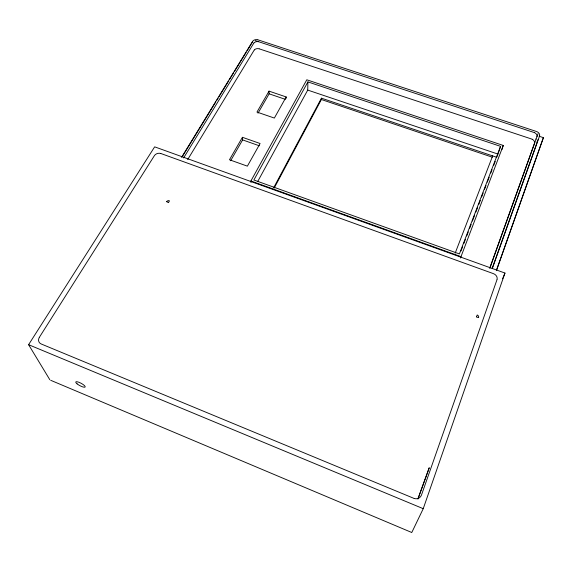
<?xml version="1.0" encoding="UTF-8"?>
<svg xmlns="http://www.w3.org/2000/svg" width="572" height="572" viewBox="0 0 572 572"><rect width="100%" height="100%" fill="white"/><g stroke="black" fill="none" stroke-linecap="round" stroke-linejoin="round"><path stroke-width="0.86" d="M257.793 181.338L307.729 90.09L307.908 81.903L500.557 146.36L498.276 153.325M274.152 188.152L321.385 99.521L321.443 98.184L496.796 157.3M537.194 141.463A4.347 3.332 16.2 0 1 537.187 141.906L537.115 142.335M538.023 133.769L536.951 136.722M501.901 149.664L503.26 145.452L306.792 79.787L250.901 180.974L251.008 182.497M460.481 258.008L503.26 145.452M411.869 532.325L423.237 508.68L504.969 273.051L154.655 146.847L28.6 344.687L49.814 379.722M496.989 279.715L421.464 495.08A6.199 5.82 48.1 0 1 414.192 498.462M496.353 270.563L543.4 137.645L539.16 136.243M496.582 270.191L543.4 137.645M417.917 498.891L429.25 467.732L417.982 498.913M492.227 268.239L537.051 142.55M492.292 268.575L539.539 136.036M489.832 267.882L534.42 143.436M489.818 268.332L536.886 136.93M500.557 146.36L459.409 253.932L253.889 180.008L307.908 81.903M461.018 250.922L462.598 246.782M463.863 243.465L465.451 239.325M466.716 236.007L468.296 231.867M469.562 228.55L471.149 224.41M472.415 221.092L474.631 215.294M475.897 211.983L477.484 207.836M478.75 204.526L480.33 200.379M481.595 197.068L483.183 192.921M484.448 189.611L486.028 185.471M487.301 182.153L489.196 177.184M490.783 173.037L492.049 169.727M493.629 165.587L495.216 161.44M497.104 156.499L498.019 154.097L307.729 90.09M455.198 253.081L492.664 155.906L492.263 157.178L321.385 99.521M537.187 141.906L538.166 139.411M502.588 278.757L504.969 273.051M273.695 187.695L321.443 98.184M286.193 96.954L274.353 118.061L256.971 112.069L269.04 91.134L286.193 96.954L286.2 98.298M242.421 137.301L229.472 159.76L247.376 166.152L260.081 143.508L242.421 137.301L242.621 139.904L230.616 160.768M258.001 113.177L269.126 93.829L269.04 91.134M187.68 159.595L254.218 50.064M181.538 157.379L252.595 41.391A4.075 3.032 -1.2 0 1 257.736 39.775M182.218 156.771L215.808 101.916M216.745 100.393L218.139 98.105M219.076 96.582L228.407 81.346M229.336 79.823L233.54 72.966M234.47 71.443L246.139 52.395M247.068 50.872L252.667 41.727M183.633 157.922L253.854 43.036M39.354 337.323L154.411 155.627A4.948 3.932 -9.3 0 1 160.761 153.482M255.291 40.619L258.751 41.763M257.986 39.847L536.507 131.51A4.39 3.353 16.1 0 1 539.603 135.829M258.994 41.842L534.391 132.604M259.316 48.87L531.96 139.132M269.126 93.829L285.399 99.364M242.621 139.904L259.373 145.803M250.901 180.974L460.932 256.613M161.054 153.575L493.457 273.659A5.341 4.504 20.9 0 1 497.075 279.429M413.821 498.326L41.22 343.986A5.827 4.862 -26.9 0 1 39.175 337.63M28.6 344.687L423.237 508.68M50.722 380.308L411.418 532.353M535.757 138.967A4.347 3.332 16.2 0 1 535.957 139.146M254.004 42.871A4.083 3.039 -1.1 0 1 258.237 41.656M534.648 132.725A4.39 3.361 16 0 1 537.029 136.286M254.368 49.9A4.04 3.024 -1.2 0 1 259.073 48.792M532.21 139.253A4.347 3.339 16.1 0 1 534.484 143.229M476.562 316.716L476.469 316.988A4.948 2.302 20 0 0 478.6 317.524A2.181 1.888 22.8 0 0 477.191 314.993L476.562 316.716M77.127 383.883A5.348 1.337 28.1 0 0 85.085 387.101A5.348 1.337 28.1 0 0 79.215 382.396A5.348 1.337 28.1 0 0 77.127 383.883M166.652 201.666A4.605 2.031 30.4 0 0 168.497 202.588A4.547 1.566 -69.3 0 0 169.369 200.793A2.031 1.666 -10.4 0 0 166.652 201.666"/></g></svg>
